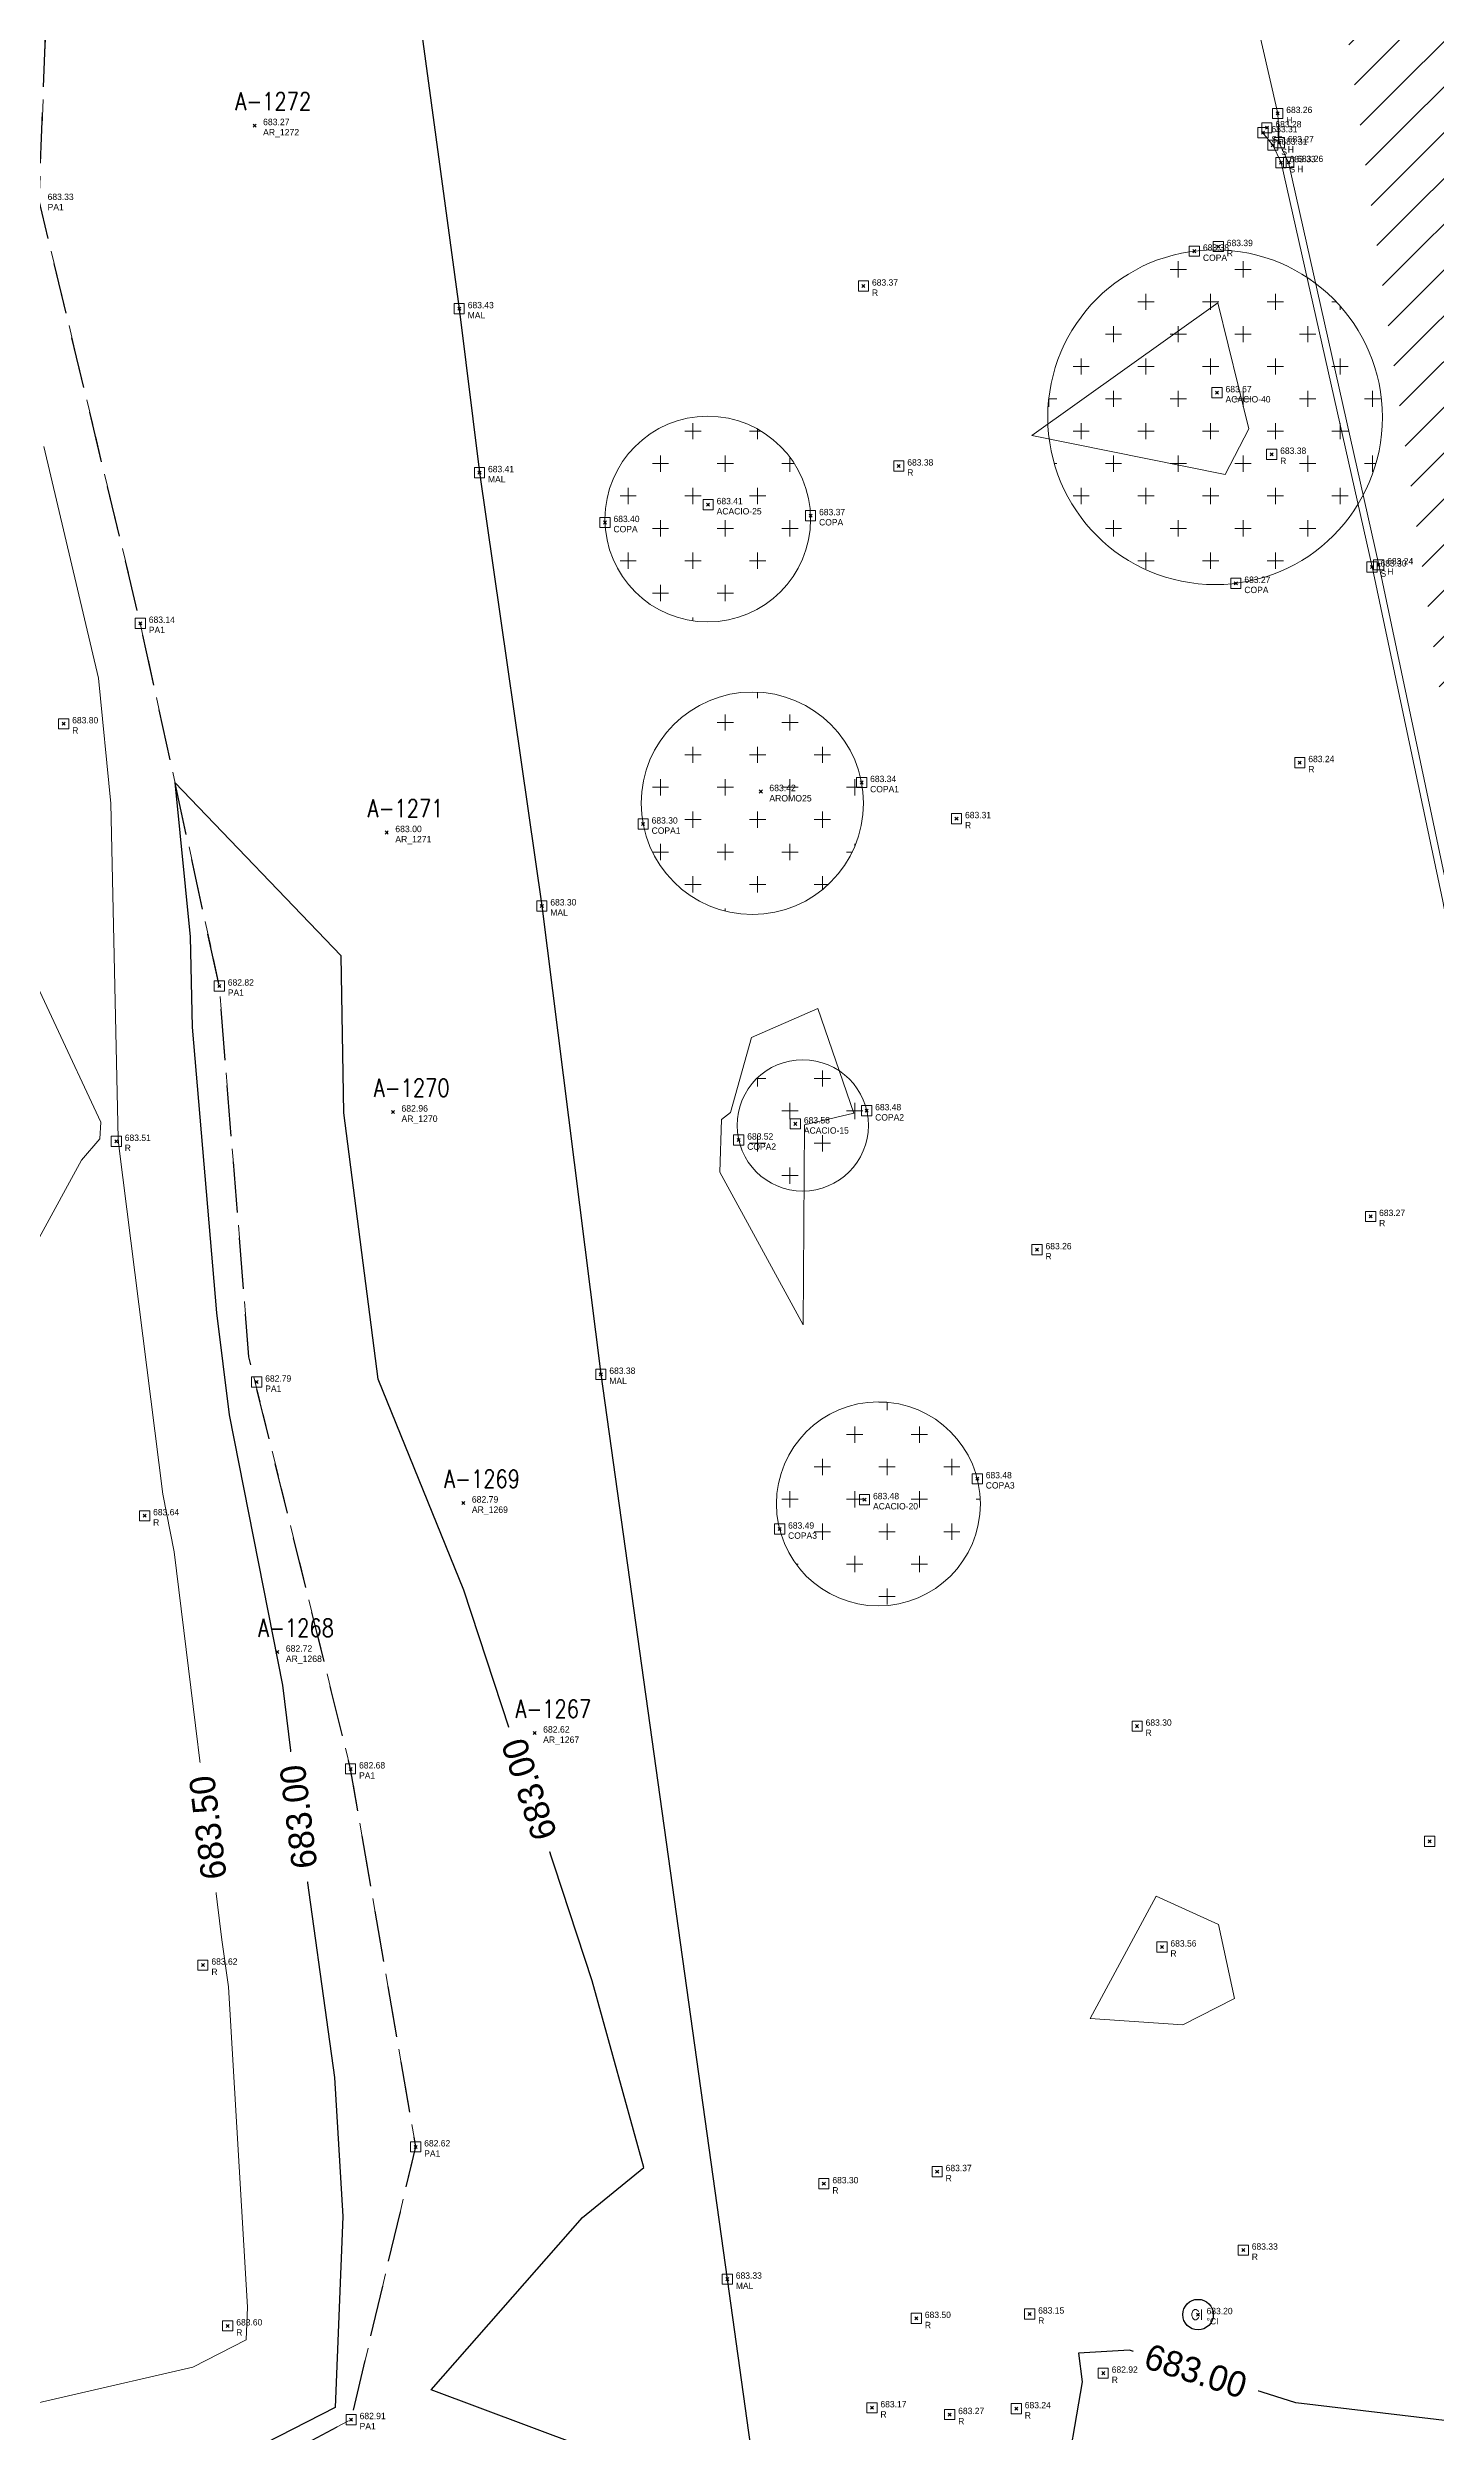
# Model space of a CAD drawing. Extents: x 350769 to 354978, y 6304672 to 6307963.
# Drawn here: x 352722.71 to 352749.96, y 6305824.17 to 6305870.96 of the extents above; entities that cross this region are included whole.
import ezdxf

# ---------------------------------------------------------------- set-up
doc = ezdxf.new("R2010")
doc.units = 0
doc.header["$PDMODE"] = 35
doc.header["$PDSIZE"] = 0.03
doc.linetypes.add('CONTINUOS', pattern=[0])
doc.linetypes.add('HIDDENX2', pattern=[0.75, 0.5, -0.25])
doc.layers.add('0_ASD_TOPOGRAFIA_ELEMENTOS', color=7, linetype='CONTINUOS', lineweight=5, true_color=0xbdbdbd)
for name, color, linetype in [('1-ACOPIO', 252, 'HIDDENX2'), ('1-ARBOL NOMBRE', 3, 'CONTINUOUS'), ('1-ARBOL PTO', 7, 'CONTINUOUS'), ('1-ARBOLES COPA', 3, 'CONTINUOUS'), ('1-CERCO MALLA', 252, 'MALLA_LINE'), ('1-PAVIMENTO', 161, 'CONTINUOUS'), ('1-SOLERA', 212, 'CONTINUOUS'), ('2-ACHURADO PAVIMENTO HORMIGON 3', 8, 'CONTINUOUS'), ('C-TINN', 5, 'CONTINUOUS'), ('C-TOPO-MINR', 8, 'CONTINUOUS'), ('V-NODE-TEXT DIC 2012', 31, 'CONTINUOUS'), ('Z-CI', 253, 'CONTINUOUS')]:
    doc.layers.add(name, color=color, linetype=linetype)
doc.styles.add('ROMANS', font='romans.shx', dxfattribs={"width": 0.65})
doc.linetypes.add('MALLA_LINE', pattern='A,0.5,-0.2,["MLL",Standard,S=0.1,R=0,X=-0.1,Y=-0.05],-0.25', length=0.95)

# ---------------------------------------------------------------- blocks, each defined once
blk = doc.blocks.new('CI')
at = {"layer": 'Z-CI'}
blk.add_circle((0, 0), 1.2, dxfattribs=at)
at = {"layer": 'Z-CI', "style": 'ROMANS'}
blk.add_text('CI', height=0.8, rotation=360, dxfattribs=at).set_placement((-0.58, -0.4))
blk = doc.blocks.new('TOPOGRAFIA')
at = {"layer": '1-ARBOLES COPA', "lineweight": 0, "true_color": 0xbdbdbd}
h = blk.add_hatch(dxfattribs=at)
h.set_pattern_fill('CROSS', color=9, scale=0.1)
h.set_pattern_definition([(0, (38000, -3000), (0.635, 0.635), [0.3175, -0.9525]), (90, (38000.15875, -3000.15875), (-0.635, 0.635), [0.3175, -0.9525])])
h.paths.add_polyline_path([(390742.334, 6302863.706, 1), (390748.901, 6302863.706, 1)])
h.paths.add_polyline_path([(390737.679, 6302861.707, 1), (390733.643, 6302861.707, 1)])
h.paths.add_polyline_path([(390738.718, 6302856.132, 1), (390734.354, 6302856.132, 1)])
h.paths.add_polyline_path([(390738.811, 6302849.812, 1), (390736.236, 6302849.812, 1)])
h.paths.add_polyline_path([(390741.011, 6302842.386, 1), (390737.008, 6302842.386, 1)])
at = {"layer": '1-ACOPIO', "color": 9, "lineweight": 0, "true_color": 0xbdbdbd, "flags": 128}
blk.add_lwpolyline([(390646.8, 6302814.043), (390653.024, 6302814.125), (390661.283, 6302814.556), (390671.119, 6302815.911), (390678.704, 6302817.28), (390688.118, 6302817.667), (390697.609, 6302818.661), (390705.919, 6302820.96), (390713.359, 6302822.501), (390721.44, 6302820.57), (390728.662, 6302824.421), (390729.929, 6302829.771), (390728.651, 6302837.187), (390726.657, 6302845.27), (390726.075, 6302852.546), (390724.525, 6302859.662), (390722.539, 6302867.959), (390722.836, 6302875.609), (390723.234, 6302884.428), (390720.56, 6302888.512), (390715.82, 6302889.033), (390708.794, 6302885.607), (390700.639, 6302881.948), (390694.248, 6302875.532), (390686.179, 6302872.353), (390679.88, 6302868.652)], dxfattribs=at)
at = {"layer": '1-ARBOL PTO', "color": 9, "lineweight": 0, "true_color": 0xbdbdbd}
for p in [(390726.767, 6302869.428), (390729.362, 6302855.558), (390729.483, 6302850.075), (390730.864, 6302842.404), (390727.213, 6302839.479), (390732.263, 6302837.891)]:
    blk.add_point(p, dxfattribs=at)
at = {"layer": '1-ARBOLES COPA', "color": 9, "lineweight": 0, "true_color": 0xbdbdbd}
for centre, radius in [((390745.617, 6302863.706), 3.284), ((390735.661, 6302861.707), 2.018), ((390736.536, 6302856.132), 2.182), ((390737.524, 6302849.812), 1.288), ((390739.009, 6302842.386), 2.001)]:
    blk.add_circle(centre, radius, dxfattribs=at)
at = {"layer": '1-CERCO MALLA', "color": 9, "lineweight": 0, "true_color": 0xbdbdbd, "flags": 128}
blk.add_lwpolyline([(390726.652, 6302895.793), (390728.147, 6302883.645), (390729.572, 6302874.741), (390730.783, 6302865.835), (390731.181, 6302862.618), (390732.404, 6302854.118), (390733.562, 6302844.928), (390736.044, 6302827.176), (390737.297, 6302818.151)], dxfattribs=at)
at = {"layer": '1-PAVIMENTO', "color": 9, "lineweight": 0, "true_color": 0xbdbdbd, "flags": 128}
for points in [[(390746.846, 6302869.665), (390745.171, 6302876.949)], [(390746.876, 6302869.091), (390746.846, 6302869.665)], [(390747.06, 6302868.705), (390746.876, 6302869.091)], [(390748.827, 6302860.81), (390747.06, 6302868.705)], [(390750.216, 6302854.241), (390748.827, 6302860.81)]]:
    blk.add_lwpolyline(points, dxfattribs=at)
at = {"layer": '1-SOLERA', "color": 9, "lineweight": 0, "true_color": 0xbdbdbd, "flags": 128}
blk.add_lwpolyline([(390754.872, 6302822.446), (390753.276, 6302833.823), (390751.787, 6302844.279), (390751.012, 6302849.277), (390750.088, 6302854.214), (390748.696, 6302860.768), (390746.91, 6302868.7), (390746.75, 6302869.042), (390746.556, 6302869.288)], dxfattribs=at)
at = {"layer": 'C-TINN', "color": 9, "linetype": 'Continuous', "lineweight": 0, "true_color": 0xbdbdbd}
for points, elevation in [([(390746.746, 6302869.565), (390746.746, 6302869.765), (390746.946, 6302869.765), (390746.946, 6302869.565), (390746.746, 6302869.565)], 683.262), ([(390746.456, 6302869.188), (390746.456, 6302869.388), (390746.656, 6302869.388), (390746.656, 6302869.188), (390746.456, 6302869.188)], 683.308), ([(390746.533, 6302869.284), (390746.533, 6302869.484), (390746.733, 6302869.484), (390746.733, 6302869.284), (390746.533, 6302869.284)], 683.281), ([(390746.65, 6302868.942), (390746.65, 6302869.142), (390746.85, 6302869.142), (390746.85, 6302868.942), (390746.65, 6302868.942)], 683.307), ([(390746.776, 6302868.991), (390746.776, 6302869.191), (390746.976, 6302869.191), (390746.976, 6302868.991), (390746.776, 6302868.991)], 683.267), ([(390746.81, 6302868.6), (390746.81, 6302868.8), (390747.01, 6302868.8), (390747.01, 6302868.6), (390746.81, 6302868.6)], 683.327), ([(390746.96, 6302868.605), (390746.96, 6302868.805), (390747.16, 6302868.805), (390747.16, 6302868.605), (390746.96, 6302868.605)], 683.265), ([(390745.111, 6302866.864), (390745.111, 6302867.064), (390745.311, 6302867.064), (390745.311, 6302866.864), (390745.111, 6302866.864)], 683.381), ([(390745.579, 6302866.954), (390745.579, 6302867.154), (390745.779, 6302867.154), (390745.779, 6302866.954), (390745.579, 6302866.954)], 683.393), ([(390738.616, 6302866.179), (390738.616, 6302866.379), (390738.816, 6302866.379), (390738.816, 6302866.179), (390738.616, 6302866.179)], 683.368), ([(390730.683, 6302865.735), (390730.683, 6302865.935), (390730.883, 6302865.935), (390730.883, 6302865.735), (390730.683, 6302865.735)], 683.434), ([(390745.555, 6302864.087), (390745.555, 6302864.287), (390745.755, 6302864.287), (390745.755, 6302864.087), (390745.555, 6302864.087)], 683.67), ([(390746.627, 6302862.878), (390746.627, 6302863.078), (390746.827, 6302863.078), (390746.827, 6302862.878), (390746.627, 6302862.878)], 683.379), ([(390731.081, 6302862.518), (390731.081, 6302862.718), (390731.281, 6302862.718), (390731.281, 6302862.518), (390731.081, 6302862.518)], 683.406), ([(390739.309, 6302862.649), (390739.309, 6302862.849), (390739.509, 6302862.849), (390739.509, 6302862.649), (390739.309, 6302862.649)], 683.378), ([(390735.568, 6302861.89), (390735.568, 6302862.09), (390735.768, 6302862.09), (390735.768, 6302861.89), (390735.568, 6302861.89)], 683.412), ([(390733.544, 6302861.54), (390733.544, 6302861.74), (390733.744, 6302861.74), (390733.744, 6302861.54), (390733.544, 6302861.54)], 683.401), ([(390737.578, 6302861.674), (390737.578, 6302861.874), (390737.778, 6302861.874), (390737.778, 6302861.674), (390737.578, 6302861.674)], 683.369), ([(390748.596, 6302860.668), (390748.596, 6302860.868), (390748.796, 6302860.868), (390748.796, 6302860.668), (390748.596, 6302860.668)], 683.304), ([(390748.727, 6302860.71), (390748.727, 6302860.91), (390748.927, 6302860.91), (390748.927, 6302860.71), (390748.727, 6302860.71)], 683.236), ([(390745.924, 6302860.347), (390745.924, 6302860.547), (390746.124, 6302860.547), (390746.124, 6302860.347), (390745.924, 6302860.347)], 683.273), ([(390724.425, 6302859.562), (390724.425, 6302859.762), (390724.625, 6302859.762), (390724.625, 6302859.562), (390724.425, 6302859.562)], 683.144), ([(390722.921, 6302857.591), (390722.921, 6302857.791), (390723.121, 6302857.791), (390723.121, 6302857.591), (390722.921, 6302857.591)], 683.798), ([(390747.179, 6302856.83), (390747.179, 6302857.03), (390747.379, 6302857.03), (390747.379, 6302856.83), (390747.179, 6302856.83)], 683.243), ([(390738.58, 6302856.439), (390738.58, 6302856.639), (390738.78, 6302856.639), (390738.78, 6302856.439), (390738.58, 6302856.439)], 683.341), ([(390734.292, 6302855.625), (390734.292, 6302855.825), (390734.492, 6302855.825), (390734.492, 6302855.625), (390734.292, 6302855.625)], 683.3), ([(390740.442, 6302855.73), (390740.442, 6302855.93), (390740.642, 6302855.93), (390740.642, 6302855.73), (390740.442, 6302855.73)], 683.314), ([(390732.304, 6302854.018), (390732.304, 6302854.218), (390732.504, 6302854.218), (390732.504, 6302854.018), (390732.304, 6302854.018)], 683.303), ([(390725.975, 6302852.446), (390725.975, 6302852.646), (390726.175, 6302852.646), (390726.175, 6302852.446), (390725.975, 6302852.446)], 682.816), ([(390737.28, 6302849.742), (390737.28, 6302849.942), (390737.48, 6302849.942), (390737.48, 6302849.742), (390737.28, 6302849.742)], 683.581), ([(390738.679, 6302849.999), (390738.679, 6302850.199), (390738.879, 6302850.199), (390738.879, 6302849.999), (390738.679, 6302849.999)], 683.482), ([(390723.953, 6302849.399), (390723.953, 6302849.599), (390724.153, 6302849.599), (390724.153, 6302849.399), (390723.953, 6302849.399)], 683.513), ([(390736.168, 6302849.425), (390736.168, 6302849.625), (390736.368, 6302849.625), (390736.368, 6302849.425), (390736.168, 6302849.425)], 683.519), ([(390748.568, 6302847.925), (390748.568, 6302848.125), (390748.768, 6302848.125), (390748.768, 6302847.925), (390748.568, 6302847.925)], 683.266), ([(390742.022, 6302847.273), (390742.022, 6302847.473), (390742.222, 6302847.473), (390742.222, 6302847.273), (390742.022, 6302847.273)], 683.257), ([(390726.709, 6302844.676), (390726.709, 6302844.876), (390726.909, 6302844.876), (390726.909, 6302844.676), (390726.709, 6302844.676)], 682.793), ([(390733.462, 6302844.828), (390733.462, 6302845.028), (390733.662, 6302845.028), (390733.662, 6302844.828), (390733.462, 6302844.828)], 683.38), ([(390740.849, 6302842.779), (390740.849, 6302842.979), (390741.049, 6302842.979), (390741.049, 6302842.779), (390740.849, 6302842.779)], 683.484), ([(390738.637, 6302842.369), (390738.637, 6302842.569), (390738.837, 6302842.569), (390738.837, 6302842.369), (390738.637, 6302842.369)], 683.482), ([(390724.509, 6302842.053), (390724.509, 6302842.253), (390724.709, 6302842.253), (390724.709, 6302842.053), (390724.509, 6302842.053)], 683.636), ([(390736.97, 6302841.793), (390736.97, 6302841.993), (390737.17, 6302841.993), (390737.17, 6302841.793), (390736.97, 6302841.793)], 683.489), ([(390743.986, 6302837.925), (390743.986, 6302838.125), (390744.186, 6302838.125), (390744.186, 6302837.925), (390743.986, 6302837.925)], 683.302), ([(390728.551, 6302837.087), (390728.551, 6302837.287), (390728.751, 6302837.287), (390728.751, 6302837.087), (390728.551, 6302837.087)], 682.685), ([(390749.728, 6302835.666), (390749.728, 6302835.866), (390749.928, 6302835.866), (390749.928, 6302835.666), (390749.728, 6302835.666)], 683.28), ([(390744.473, 6302833.593), (390744.473, 6302833.793), (390744.673, 6302833.793), (390744.673, 6302833.593), (390744.473, 6302833.593)], 683.559), ([(390725.653, 6302833.237), (390725.653, 6302833.437), (390725.853, 6302833.437), (390725.853, 6302833.237), (390725.653, 6302833.237)], 683.62), ([(390729.829, 6302829.671), (390729.829, 6302829.871), (390730.029, 6302829.871), (390730.029, 6302829.671), (390729.829, 6302829.671)], 682.617), ([(390740.062, 6302829.186), (390740.062, 6302829.386), (390740.262, 6302829.386), (390740.262, 6302829.186), (390740.062, 6302829.186)], 683.374), ([(390737.839, 6302828.948), (390737.839, 6302829.148), (390738.039, 6302829.148), (390738.039, 6302828.948), (390737.839, 6302828.948)], 683.302), ([(390746.069, 6302827.646), (390746.069, 6302827.846), (390746.269, 6302827.846), (390746.269, 6302827.646), (390746.069, 6302827.646)], 683.329), ([(390735.944, 6302827.076), (390735.944, 6302827.276), (390736.144, 6302827.276), (390736.144, 6302827.076), (390735.944, 6302827.076)], 683.333), ([(390739.654, 6302826.306), (390739.654, 6302826.506), (390739.854, 6302826.506), (390739.854, 6302826.306), (390739.654, 6302826.306)], 683.499), ([(390741.878, 6302826.392), (390741.878, 6302826.592), (390742.078, 6302826.592), (390742.078, 6302826.392), (390741.878, 6302826.392)], 683.15), ([(390726.141, 6302826.159), (390726.141, 6302826.359), (390726.341, 6302826.359), (390726.341, 6302826.159), (390726.141, 6302826.159)], 683.604), ([(390743.321, 6302825.231), (390743.321, 6302825.431), (390743.521, 6302825.431), (390743.521, 6302825.231), (390743.321, 6302825.231)], 682.924), ([(390738.782, 6302824.552), (390738.782, 6302824.752), (390738.982, 6302824.752), (390738.982, 6302824.552), (390738.782, 6302824.552)], 683.168), ([(390740.308, 6302824.42), (390740.308, 6302824.62), (390740.508, 6302824.62), (390740.508, 6302824.42), (390740.308, 6302824.42)], 683.27), ([(390741.615, 6302824.534), (390741.615, 6302824.734), (390741.815, 6302824.734), (390741.815, 6302824.534), (390741.615, 6302824.534)], 683.238), ([(390728.562, 6302824.321), (390728.562, 6302824.521), (390728.762, 6302824.521), (390728.762, 6302824.321), (390728.562, 6302824.321)], 682.91)]:
    blk.add_lwpolyline(points, dxfattribs=dict(at, elevation=elevation))
for p in [(390746.846, 6302869.665, 683.262), (390746.556, 6302869.288, 683.308), (390746.633, 6302869.384, 683.281), (390746.75, 6302869.042, 683.307), (390746.876, 6302869.091, 683.267), (390746.91, 6302868.7, 683.327), (390747.06, 6302868.705, 683.265), (390745.211, 6302866.964, 683.381), (390745.679, 6302867.054, 683.393), (390738.716, 6302866.279, 683.368), (390730.783, 6302865.835, 683.434), (390745.655, 6302864.187, 683.67), (390746.727, 6302862.978, 683.379), (390731.181, 6302862.618, 683.406), (390739.409, 6302862.749, 683.378), (390733.644, 6302861.64, 683.401), (390735.668, 6302861.99, 683.412), (390737.678, 6302861.774, 683.369), (390748.696, 6302860.768, 683.304), (390748.827, 6302860.81, 683.236), (390746.024, 6302860.447, 683.273), (390724.525, 6302859.662, 683.144), (390723.021, 6302857.691, 683.798), (390747.279, 6302856.93, 683.243), (390738.68, 6302856.539, 683.341), (390734.392, 6302855.725, 683.3), (390740.542, 6302855.83, 683.314), (390732.404, 6302854.118, 683.303), (390726.075, 6302852.546, 682.816), (390738.779, 6302850.099, 683.482), (390724.053, 6302849.499, 683.513), (390736.268, 6302849.525, 683.519), (390737.38, 6302849.842, 683.581), (390748.668, 6302848.025, 683.266), (390742.122, 6302847.373, 683.257), (390726.809, 6302844.776, 682.793), (390733.562, 6302844.928, 683.38), (390740.949, 6302842.879, 683.484), (390738.737, 6302842.469, 683.482), (390724.609, 6302842.153, 683.636), (390737.07, 6302841.893, 683.489), (390744.086, 6302838.025, 683.302), (390728.651, 6302837.187, 682.685), (390749.828, 6302835.766, 683.28), (390744.573, 6302833.693, 683.559), (390725.753, 6302833.337, 683.62), (390729.929, 6302829.771, 682.617), (390740.162, 6302829.286, 683.374), (390737.939, 6302829.048, 683.302), (390746.169, 6302827.746, 683.329), (390736.044, 6302827.176, 683.333), (390741.978, 6302826.492, 683.15), (390726.241, 6302826.259, 683.604), (390739.754, 6302826.406, 683.499), (390743.421, 6302825.331, 682.924), (390738.882, 6302824.652, 683.168), (390741.715, 6302824.634, 683.238), (390728.662, 6302824.421, 682.91), (390740.408, 6302824.52, 683.27)]:
    blk.add_point(p, dxfattribs=at)
at = {"layer": 'C-TOPO-MINR', "color": 9, "linetype": 'Continuous', "lineweight": -3, "true_color": 0xbdbdbd, "elevation": 683}
for points in [[(390751.385, 6302822.724), (390750.613, 6302824.341), (390747.202, 6302824.749), (390743.937, 6302825.784), (390742.936, 6302825.721), (390743.008, 6302825.162), (390742.632, 6302822.993)], [(390738.028, 6302822.089), (390730.233, 6302825.007), (390733.2, 6302828.383), (390734.408, 6302829.367), (390733.393, 6302833.032), (390730.877, 6302840.696), (390729.19, 6302844.83), (390728.518, 6302850.061), (390728.466, 6302853.14), (390725.205, 6302856.538), (390725.503, 6302853.51), (390725.541, 6302851.742), (390726.017, 6302846.134), (390726.269, 6302844.132), (390727.312, 6302838.832), (390727.675, 6302835.89), (390728.334, 6302831.133), (390728.498, 6302828.408), (390728.348, 6302824.659), (390722.263, 6302821.545)]]:
    blk.add_lwpolyline(points, dxfattribs=at)
at = {"layer": 'C-TOPO-MINR', "color": 9, "linetype": 'Continuous', "lineweight": 0, "true_color": 0xbdbdbd, "elevation": 683.5}
for points in [[(390720.055, 6302857.774), (390723.751, 6302849.872), (390723.729, 6302849.548), (390723.368, 6302849.129), (390720.156, 6302843.248)], [(390720.672, 6302824.324), (390725.556, 6302825.447), (390726.604, 6302825.984), (390726.63, 6302826.629), (390726.253, 6302832.91), (390726.125, 6302833.831), (390725.187, 6302841.443), (390724.964, 6302842.576), (390724.103, 6302849.414), (390724.091, 6302849.556), (390723.948, 6302856.13), (390723.706, 6302858.589), (390722.629, 6302863.134)], [(390745.813, 6302862.585), (390746.281, 6302863.481), (390745.67, 6302865.947), (390742.019, 6302863.35), (390745.813, 6302862.585)], [(390736.105, 6302850.063), (390735.928, 6302849.929), (390735.898, 6302848.897), (390737.536, 6302845.902), (390737.557, 6302849.82), (390738.525, 6302850.052), (390737.819, 6302852.102), (390736.519, 6302851.538), (390736.105, 6302850.063)], [(390745.684, 6302834.131), (390744.461, 6302834.688), (390743.166, 6302832.288), (390744.982, 6302832.167), (390746, 6302832.681), (390745.684, 6302834.131)]]:
    blk.add_lwpolyline(points, dxfattribs=at)
at = {"layer": 'V-NODE-TEXT DIC 2012', "color": 9, "lineweight": 0, "true_color": 0xbdbdbd}
for p in [(390746.846, 6302869.665), (390726.767, 6302869.428), (390746.556, 6302869.288), (390746.633, 6302869.384), (390746.75, 6302869.042), (390746.876, 6302869.091), (390746.91, 6302868.7), (390747.06, 6302868.705), (390745.211, 6302866.964), (390745.679, 6302867.054), (390738.716, 6302866.279), (390730.783, 6302865.835), (390745.655, 6302864.187), (390746.727, 6302862.978), (390731.181, 6302862.618), (390739.409, 6302862.749), (390733.644, 6302861.64), (390735.668, 6302861.99), (390737.678, 6302861.774), (390748.696, 6302860.768), (390748.827, 6302860.81), (390746.024, 6302860.447), (390724.525, 6302859.662), (390723.021, 6302857.691), (390747.279, 6302856.93), (390738.68, 6302856.539), (390736.702, 6302856.362), (390729.362, 6302855.558), (390734.392, 6302855.725), (390740.542, 6302855.83), (390732.404, 6302854.118), (390726.075, 6302852.546), (390729.483, 6302850.075), (390738.779, 6302850.099), (390724.053, 6302849.499), (390736.268, 6302849.525), (390737.38, 6302849.842), (390748.668, 6302848.025), (390742.122, 6302847.373), (390726.809, 6302844.776), (390733.562, 6302844.928), (390740.949, 6302842.879), (390730.864, 6302842.404), (390738.737, 6302842.469), (390724.609, 6302842.153), (390737.07, 6302841.893), (390727.213, 6302839.479), (390732.263, 6302837.891), (390744.086, 6302838.025), (390728.651, 6302837.187), (390749.828, 6302835.766), (390744.573, 6302833.693), (390725.753, 6302833.337), (390729.929, 6302829.771), (390740.162, 6302829.286), (390737.939, 6302829.048), (390746.169, 6302827.746), (390736.044, 6302827.176), (390741.978, 6302826.492), (390745.282, 6302826.48), (390726.241, 6302826.259), (390739.754, 6302826.406), (390743.421, 6302825.331), (390738.882, 6302824.652), (390741.715, 6302824.634), (390728.662, 6302824.421), (390740.408, 6302824.52)]:
    blk.add_point(p, dxfattribs=at)
at = {"layer": 'Z-CI', "color": 9, "lineweight": 0, "true_color": 0xbdbdbd, "xscale": 0.25, "yscale": 0.25, "zscale": 0.25}
blk.add_blockref('CI', (390745.282, 6302826.48), dxfattribs=at)
at = {"layer": '1-ARBOL NOMBRE', "color": 9, "lineweight": 0, "true_color": 0xbdbdbd, "style": 'ROMANS', "width": 0.8}
for s, p in [('A-1272', (390726.39, 6302869.728)), ('A-1271', (390728.985, 6302855.858)), ('A-1270', (390729.106, 6302850.375)), ('A-1269', (390730.487, 6302842.704)), ('A-1268', (390726.836, 6302839.779)), ('A-1267', (390731.886, 6302838.191))]:
    blk.add_text(s, height=0.35, dxfattribs=at).set_placement(p)
at = {"layer": 'V-NODE-TEXT DIC 2012', "color": 9, "lineweight": 0, "true_color": 0xbdbdbd}
for s, height, p in [('683.27', 0.127, (390726.934, 6302869.435)), ('683.28', 0.125, (390746.8, 6302869.392)), ('683.26', 0.125, (390747.013, 6302869.673)), ('H', 0.125, (390747.013, 6302869.473)), ('AR_1272', 0.127, (390726.934, 6302869.233)), ('SF', 0.125, (390746.723, 6302869.096)), ('683.31', 0.125, (390746.723, 6302869.296)), ('T', 0.125, (390746.8, 6302869.192)), ('683.31', 0.125, (390746.917, 6302869.05)), ('683.27', 0.125, (390747.043, 6302869.099)), ('S', 0.125, (390746.917, 6302868.85)), ('H', 0.125, (390747.043, 6302868.899)), ('S', 0.125, (390747.077, 6302868.508)), ('683.33', 0.125, (390747.077, 6302868.708)), ('683.26', 0.125, (390747.227, 6302868.713)), ('H', 0.125, (390747.227, 6302868.513)), ('683.33', 0.125, (390722.706, 6302867.967)), ('PA1', 0.125, (390722.706, 6302867.767)), ('683.39', 0.125, (390745.846, 6302867.062)), ('683.38', 0.125, (390745.378, 6302866.972)), ('COPA', 0.125, (390745.378, 6302866.772)), ('R', 0.125, (390745.846, 6302866.862)), ('683.37', 0.125, (390738.883, 6302866.287)), ('683.43', 0.125, (390730.95, 6302865.843)), ('MAL', 0.125, (390730.95, 6302865.643)), ('R', 0.125, (390738.883, 6302866.087)), ('ACACIO-40', 0.125, (390745.822, 6302863.995)), ('683.67', 0.125, (390745.822, 6302864.195)), ('683.38', 0.125, (390746.894, 6302862.986)), ('683.41', 0.125, (390731.348, 6302862.626)), ('MAL', 0.125, (390731.348, 6302862.426)), ('683.38', 0.125, (390739.576, 6302862.757)), ('R', 0.125, (390739.576, 6302862.557)), ('R', 0.125, (390746.894, 6302862.786)), ('683.41', 0.125, (390735.835, 6302861.998)), ('683.40', 0.125, (390733.811, 6302861.648)), ('COPA', 0.125, (390733.811, 6302861.448)), ('ACACIO-25', 0.125, (390735.835, 6302861.798)), ('683.37', 0.125, (390737.845, 6302861.782)), ('COPA', 0.125, (390737.845, 6302861.582)), ('S', 0.125, (390748.863, 6302860.576)), ('683.30', 0.125, (390748.863, 6302860.776)), ('683.24', 0.125, (390748.994, 6302860.818)), ('H', 0.125, (390748.994, 6302860.618)), ('683.27', 0.125, (390746.191, 6302860.455)), ('COPA', 0.125, (390746.191, 6302860.255)), ('683.14', 0.125, (390724.692, 6302859.67)), ('PA1', 0.125, (390724.692, 6302859.47)), ('683.80', 0.125, (390723.188, 6302857.699)), ('R', 0.125, (390723.188, 6302857.499)), ('683.24', 0.125, (390747.446, 6302856.938)), ('683.42', 0.127, (390736.869, 6302856.369)), ('683.34', 0.125, (390738.847, 6302856.547)), ('COPA1', 0.125, (390738.847, 6302856.347)), ('R', 0.125, (390747.446, 6302856.738)), ('AROMO25', 0.127, (390736.869, 6302856.167)), ('683.31', 0.125, (390740.709, 6302855.838)), ('AR_1271', 0.127, (390729.529, 6302855.363)), ('683.00', 0.127, (390729.529, 6302855.565)), ('683.30', 0.125, (390734.559, 6302855.733)), ('COPA1', 0.125, (390734.559, 6302855.533)), ('R', 0.125, (390740.709, 6302855.638)), ('683.30', 0.125, (390732.571, 6302854.126)), ('MAL', 0.125, (390732.571, 6302853.926)), ('682.82', 0.125, (390726.242, 6302852.554)), ('PA1', 0.125, (390726.242, 6302852.354)), ('AR_1270', 0.127, (390729.65, 6302849.88)), ('682.96', 0.127, (390729.65, 6302850.082)), ('683.58', 0.125, (390737.547, 6302849.85)), ('683.48', 0.125, (390738.946, 6302850.107)), ('COPA2', 0.125, (390738.946, 6302849.907)), ('683.51', 0.125, (390724.22, 6302849.507)), ('R', 0.125, (390724.22, 6302849.307)), ('683.52', 0.125, (390736.435, 6302849.533)), ('COPA2', 0.125, (390736.435, 6302849.333)), ('ACACIO-15', 0.125, (390737.547, 6302849.65)), ('683.27', 0.125, (390748.835, 6302848.033)), ('R', 0.125, (390748.835, 6302847.833)), ('683.26', 0.125, (390742.289, 6302847.381)), ('R', 0.125, (390742.289, 6302847.181)), ('682.79', 0.125, (390726.976, 6302844.784)), ('PA1', 0.125, (390726.976, 6302844.584)), ('683.38', 0.125, (390733.729, 6302844.936)), ('MAL', 0.125, (390733.729, 6302844.736)), ('683.48', 0.125, (390741.116, 6302842.887)), ('682.79', 0.127, (390731.031, 6302842.411)), ('ACACIO-20', 0.125, (390738.904, 6302842.277)), ('683.48', 0.125, (390738.904, 6302842.477)), ('COPA3', 0.125, (390741.116, 6302842.687)), ('683.64', 0.125, (390724.776, 6302842.161)), ('R', 0.125, (390724.776, 6302841.961)), ('AR_1269', 0.127, (390731.031, 6302842.209)), ('683.49', 0.125, (390737.237, 6302841.901)), ('COPA3', 0.125, (390737.237, 6302841.701)), ('682.72', 0.127, (390727.38, 6302839.486)), ('AR_1268', 0.127, (390727.38, 6302839.284)), ('683.30', 0.125, (390744.253, 6302838.033)), ('AR_1267', 0.127, (390732.43, 6302837.696)), ('682.62', 0.127, (390732.43, 6302837.898)), ('R', 0.125, (390744.253, 6302837.833)), ('682.68', 0.125, (390728.818, 6302837.195)), ('PA1', 0.125, (390728.818, 6302836.995)), ('683.56', 0.125, (390744.74, 6302833.701)), ('R', 0.125, (390744.74, 6302833.501)), ('683.62', 0.125, (390725.92, 6302833.345)), ('R', 0.125, (390725.92, 6302833.145)), ('682.62', 0.125, (390730.096, 6302829.779)), ('PA1', 0.125, (390730.096, 6302829.579)), ('683.37', 0.125, (390740.329, 6302829.294)), ('683.30', 0.125, (390738.106, 6302829.056)), ('R', 0.125, (390738.106, 6302828.856)), ('R', 0.125, (390740.329, 6302829.094)), ('683.33', 0.125, (390746.336, 6302827.754)), ('R', 0.125, (390746.336, 6302827.554)), ('683.33', 0.125, (390736.211, 6302827.184)), ('MAL', 0.125, (390736.211, 6302826.984)), ('683.50', 0.125, (390739.921, 6302826.414)), ('683.15', 0.125, (390742.145, 6302826.5)), ('683.20', 0.125, (390745.449, 6302826.488)), ('683.60', 0.125, (390726.408, 6302826.267)), ('R', 0.125, (390726.408, 6302826.067)), ('R', 0.125, (390739.921, 6302826.214)), ('R', 0.125, (390742.145, 6302826.3)), ('°CI', 0.125, (390745.449, 6302826.288)), ('682.92', 0.125, (390743.588, 6302825.339)), ('R', 0.125, (390743.588, 6302825.139)), ('683.17', 0.125, (390739.049, 6302824.66)), ('683.27', 0.125, (390740.575, 6302824.528)), ('683.24', 0.125, (390741.882, 6302824.642)), ('682.91', 0.125, (390728.829, 6302824.429)), ('PA1', 0.125, (390728.829, 6302824.229)), ('R', 0.125, (390739.049, 6302824.46)), ('R', 0.125, (390740.575, 6302824.328)), ('R', 0.125, (390741.882, 6302824.442))]:
    blk.add_text(s, height=height, dxfattribs=at).set_placement(p)
at = {"layer": 'C-TOPO-MINR', "color": 9, "linetype": 'Continuous', "lineweight": 0, "true_color": 0xbdbdbd, "char_height": 0.5, "width": 2.50095, "attachment_point": 5, "bg_fill": 3, "box_fill_scale": 1.0635, "bg_fill_color": 256, "bg_fill_true_color": 13158600, "bg_fill_transparency": 0}
for s, insert, rotation in [('683.00', (390732.16, 6302836.786, 683), 108.1749), ('683.50', (390725.853, 6302836.036, 683.5), 97.0245), ('683.00', (390727.631, 6302836.248, 683), 97.0245), ('683.00', (390745.237, 6302825.372, 683), 342.4098)]:
    blk.add_mtext(s, dxfattribs=dict(at, insert=insert, rotation=rotation))

msp = doc.modelspace()

# ---------------------------------------------------------------- hatches: boundary and pattern name
at = {"layer": '2-ACHURADO PAVIMENTO HORMIGON 3'}
h = msp.add_hatch(dxfattribs=at)
h.set_pattern_fill('ANSI31', color=256, scale=0.2)
h.set_pattern_definition([(45, (-167.09345, -618.2675), (-0.449012806053, 0.449012806053), [])])
h.paths.add_polyline_path([(352753.036, 6305887.523), (352746.054, 6305886.541), (352753.754, 6305831.811), (352755.075, 6305822.694), (352760.775, 6305832.053)])
edge = h.paths.add_edge_path()
edge.add_arc((352725.801, 6306039.46), 31.908, 275.764, 288.507)
edge.add_line((352735.93, 6306009.202), (352735.658, 6306011.12))
edge.add_line((352735.658, 6306011.12), (352730.082, 6306050.617))
edge.add_line((352730.082, 6306050.617), (352722.819, 6306051.89))
edge.add_line((352722.819, 6306051.89), (352723.2, 6306049.026))
edge.add_line((352723.2, 6306049.026), (352724.212, 6306049.17))
edge.add_line((352724.212, 6306049.17), (352727.349, 6306026.416))
edge.add_line((352727.349, 6306026.416), (352726.356, 6306026.279))
edge.add_line((352726.356, 6306026.279), (352728.599, 6306010.287))
edge.add_line((352728.599, 6306010.287), (352728.643, 6306010.294))
edge.add_line((352728.643, 6306010.294), (352729.006, 6306007.713))

# ---------------------------------------------------------------- linework, layer by layer
at = {"layer": '1-ACOPIO', "ltscale": 2, "flags": 128}
msp.add_lwpolyline([(352646.8, 6305814.043), (352653.024, 6305814.125), (352661.283, 6305814.556), (352671.119, 6305815.911), (352678.704, 6305817.28), (352688.118, 6305817.667), (352697.609, 6305818.661), (352705.919, 6305820.96), (352713.359, 6305822.501), (352721.44, 6305820.57), (352728.662, 6305824.421), (352729.929, 6305829.771), (352728.651, 6305837.187), (352726.657, 6305845.27), (352726.075, 6305852.546), (352724.525, 6305859.662), (352722.539, 6305867.959), (352722.836, 6305875.609), (352723.234, 6305884.428), (352720.56, 6305888.512), (352715.82, 6305889.033), (352708.794, 6305885.607), (352700.639, 6305881.948), (352694.248, 6305875.532), (352686.179, 6305872.353), (352679.88, 6305868.652)], dxfattribs=at)
at = {"layer": '1-CERCO MALLA', "ltscale": 6, "flags": 128}
msp.add_lwpolyline([(352726.652, 6305895.793), (352728.147, 6305883.645), (352729.572, 6305874.741), (352730.783, 6305865.835), (352731.181, 6305862.618), (352732.404, 6305854.118), (352733.562, 6305844.928), (352736.044, 6305827.176), (352737.297, 6305818.151)], dxfattribs=at)

# ---------------------------------------------------------------- block references
at = {"layer": 'Z-CI', "xscale": 0.25, "yscale": 0.25, "zscale": 0.25}
msp.add_blockref('CI', (352745.282, 6305826.48), dxfattribs=at)

# ---------------------------------------------------------------- next in the draw order: block references
at = {"layer": '0_ASD_TOPOGRAFIA_ELEMENTOS', "color": 30, "true_color": 0xf26507}
msp.add_blockref('TOPOGRAFIA', (-38000, 3000), dxfattribs=at)

doc.saveas('drawing.dxf')
